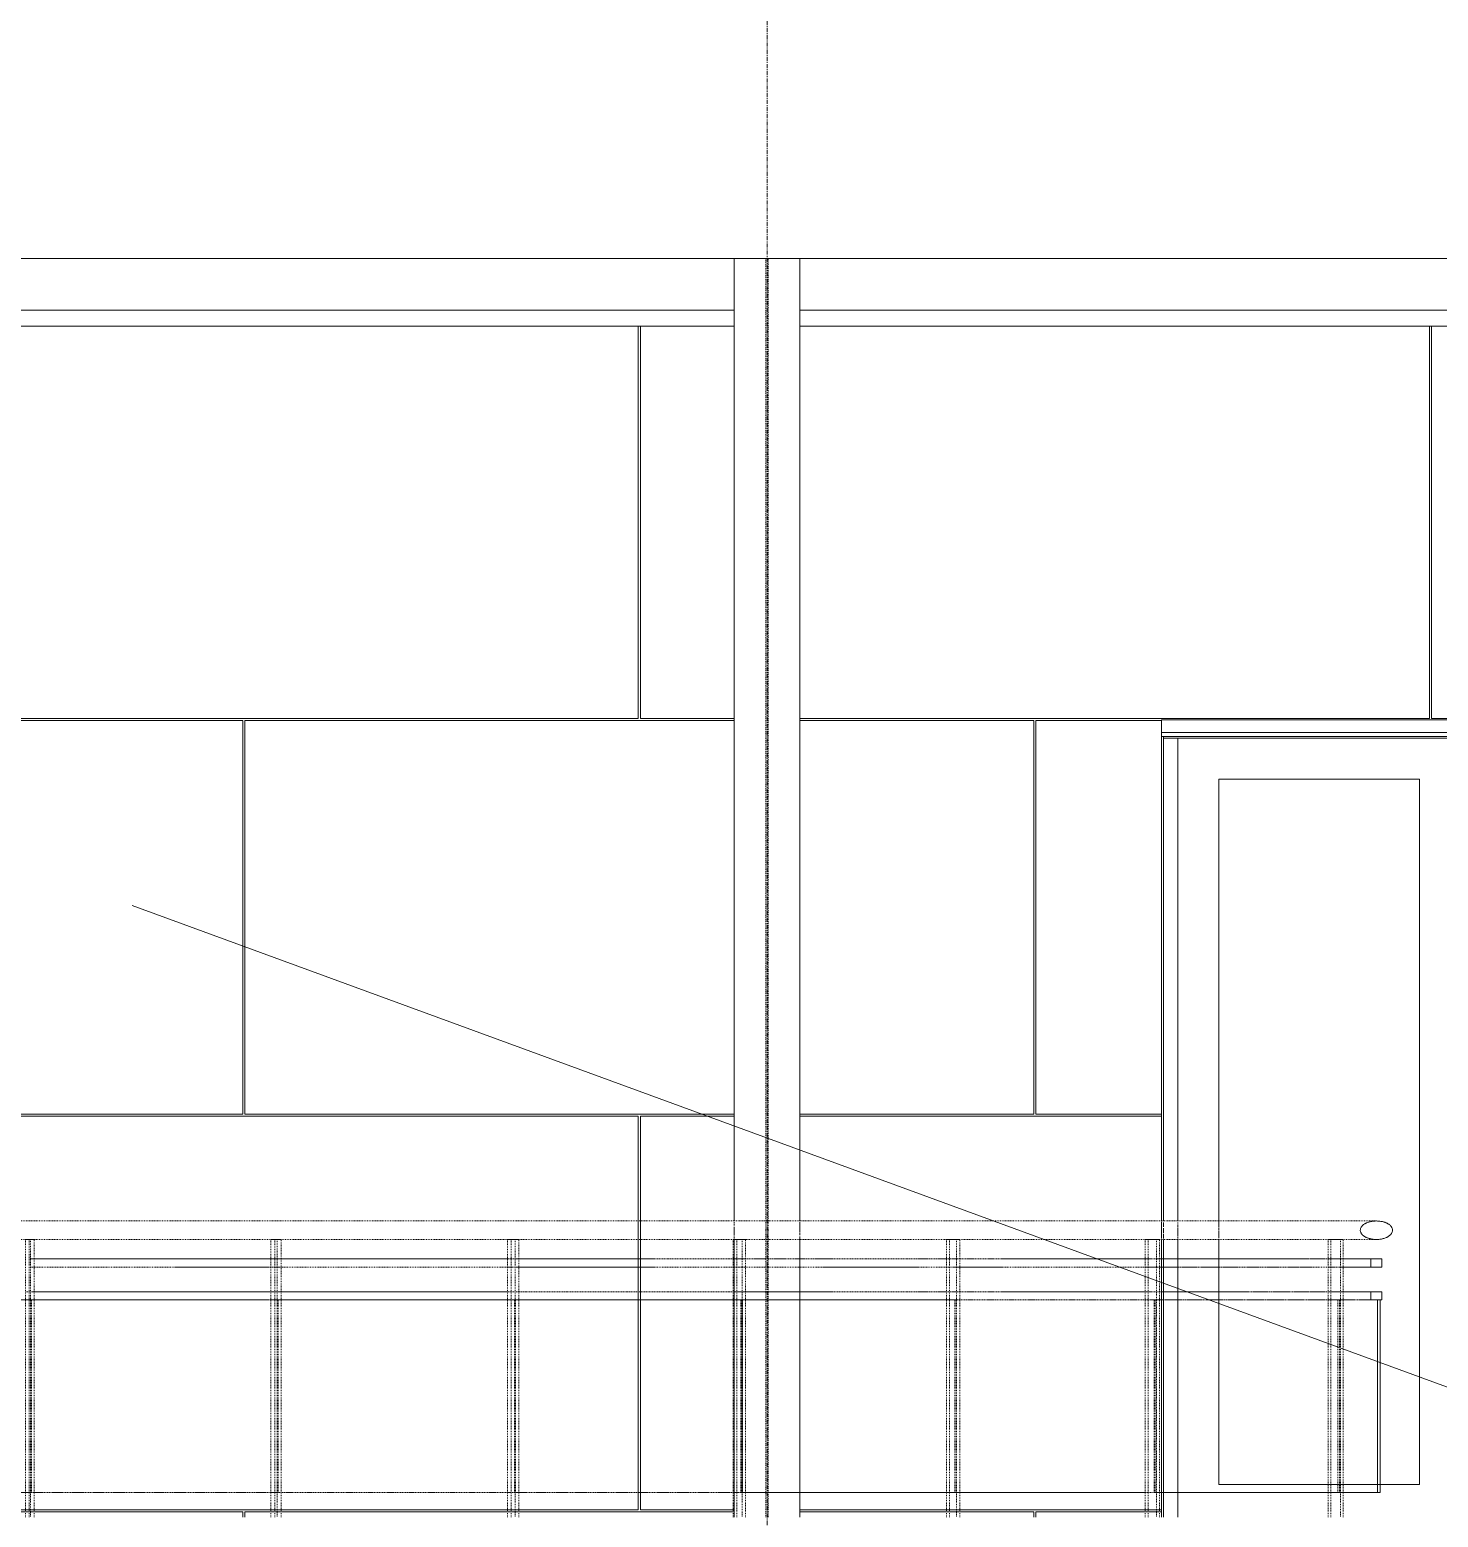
# Model space of a CAD drawing. Header units: inches. Extents: x -23445 to -52, y -314 to 853.
# Drawn here: x -7645.1 to -7473.3, y 1 to 182.4 of the extents above; entities that cross this region are included whole.
import ezdxf

# ---------------------------------------------------------------- set-up
doc = ezdxf.new("R2010")
doc.units = ezdxf.units.IN
doc.header["$MEASUREMENT"] = 0
for name, pattern in [('Dash 1_16_', [0.125, 0.0625, -0.0625]), ('Grid Line 1_2_', [0.875, 0.5, -0.125, 0.125, -0.125]), ('Hidden 1_8_', [0.1875, 0.125, -0.0625])]:
    doc.linetypes.add(name, pattern=pattern)
for name, color, linetype, lineweight in [('A-ANNO-IDEN', 131, 'Continuous', 9), ('A-DOOR', 31, 'Continuous', 9), ('A-FLOR-HRAL', 11, 'Continuous', 9), ('A-GLAZ-CWMG', 51, 'Continuous', 9), ('A-WALL-PATT', 111, 'Continuous', 25), ('I-WALL', 2, 'Continuous', 9), ('M-HVAC-DUCT', 70, 'Continuous', 9), ('S-BEAM', 12, 'Continuous', 9), ('S-COLS', 52, 'Continuous', 9), ('S-GRID', 1, 'Continuous', 9)]:
    doc.layers.add(name, color=color, linetype=linetype, lineweight=lineweight)

# ---------------------------------------------------------------- blocks, each defined once
blk = doc.blocks.new('W-Wide Flange-Column - B1_E-1528731-Building Section - North_South looking West _ Fitness Center')
at = {"layer": 'S-COLS', "linetype": 'Hidden 1_8_'}
for p, q in [((-21385.21, 154.5), (-21385.21, 37.12)), ((-21384.9, 37.12), (-21384.9, 154.5)), ((-21385.21, 37.04), (-21385.21, 36.91)), ((-21385.21, 36.82), (-21385.21, 36.44)), ((-21385.21, 36.35), (-21385.21, 36)), ((-21384.9, 36.9), (-21384.9, 37.04)), ((-21384.9, 36.5), (-21384.9, 36.84)), ((-21384.9, 36), (-21384.9, 36.37)), ((-21385.21, 35.95), (-21385.21, 35.15)), ((-21385.21, 35.06), (-21385.21, 34.95)), ((-21385.21, 34.88), (-21385.21, 32.5)), ((-21384.9, 35.6), (-21384.9, 35.97)), ((-21384.9, 35.14), (-21384.9, 35.53)), ((-21384.9, 34.95), (-21384.9, 35.08)), ((-21384.9, 32.5), (-21384.9, 34.88)), ((-21385.21, 32.5), (-21385.21, 31.5)), ((-21385.21, 31.5), (-21385.21, 28.5)), ((-21384.9, 31.5), (-21384.9, 32.5)), ((-21384.9, 28.5), (-21384.9, 31.5)), ((-21385.21, 28.5), (-21385.21, 4)), ((-21384.9, 4), (-21384.9, 28.5)), ((-21385.21, 4), (-21385.21, 1)), ((-21384.9, 1), (-21384.9, 4))]:
    blk.add_line(p, q, dxfattribs=at)
blk = doc.blocks.new('Girt_C - 10_D-1401750-Building Section - North_South looking West _ Fitness Center')
at = {"layer": 'S-BEAM'}
for p, q in [((-21336.93, 96.68), (-21146.8, 96.68)), ((-21146.8, 96.2), (-21336.93, 96.2))]:
    blk.add_line(p, q, dxfattribs=at)
blk = doc.blocks.new('Railing - 2_ 8_-V157-Building Section - North_South looking West _ Fitness Center')
at = {"layer": 'A-FLOR-HRAL', "linetype": 'Dash 1_16_'}
for p, q in [((-21505.53, 27.5), (-21505.76, 27.5)), ((-21505.76, 27.5), (-21505.76, 4)), ((-21505.76, 27.5), (-21505.7, 27.5)), ((-21505.7, 4), (-21505.7, 27.5)), ((-21505.7, 27.5), (-21505.48, 27.5)), ((-21475.51, 27.5), (-21505.53, 27.5)), ((-21505.48, 27.5), (-21475.51, 27.5)), ((-21475.51, 27.5), (-21474.87, 27.5)), ((-21474.87, 27.5), (-21475.51, 27.5)), ((-21474.87, 4), (-21474.87, 27.5)), ((-21474.87, 27.5), (-21474.8, 27.5)), ((-21474.8, 27.5), (-21474.8, 4)), ((-21505.76, 4), (-21505.53, 4)), ((-21505.7, 4), (-21505.76, 4)), ((-21505.48, 4), (-21505.7, 4)), ((-21505.53, 4), (-21475.51, 4)), ((-21475.51, 4), (-21505.48, 4)), ((-21474.87, 4), (-21475.51, 4)), ((-21475.51, 4), (-21474.87, 4)), ((-21474.87, 4), (-21474.8, 4))]:
    blk.add_line(p, q, dxfattribs=at)
blk = doc.blocks.new('Railing - 2_ x 1_2_-V158-Building Section - North_South looking West _ Fitness Center')
at = {"layer": 'A-FLOR-HRAL', "linetype": 'Dash 1_16_'}
for p, q in [((-21475.51, 34.87), (-21475.03, 34.87)), ((-21475.03, 34.87), (-21475.51, 34.87)), ((-21475.51, 1), (-21475.51, 34.87)), ((-21474.42, 34.87), (-21475.03, 34.87)), ((-21475.03, 1), (-21475.03, 34.87)), ((-21474.96, 34.87), (-21474.9, 34.87)), ((-21474.9, 34.87), (-21474.9, 32.5)), ((-21474.9, 34.87), (-21474.42, 34.87)), ((-21474.42, 32.5), (-21474.42, 34.87)), ((-21474.9, 32.5), (-21474.9, 31.5)), ((-21474.9, 31.5), (-21474.9, 28.5)), ((-21474.42, 31.5), (-21474.42, 32.5)), ((-21474.42, 28.5), (-21474.42, 31.5)), ((-21474.9, 28.5), (-21474.9, 4)), ((-21474.42, 4), (-21474.42, 28.5)), ((-21474.9, 4), (-21474.9, 1)), ((-21474.42, 1), (-21474.42, 4))]:
    blk.add_line(p, q, dxfattribs=at)
blk = doc.blocks.new('Railing - 2_ 8_-V159-Building Section - North_South looking West _ Fitness Center')
at = {"layer": 'A-FLOR-HRAL', "linetype": 'Dash 1_16_'}
for p, q in [((-21474.62, 27.5), (-21474.84, 27.5)), ((-21474.84, 27.5), (-21474.84, 4)), ((-21474.84, 27.5), (-21474.76, 27.5)), ((-21474.76, 4), (-21474.76, 27.5)), ((-21474.76, 27.5), (-21474.54, 27.5)), ((-21445.91, 27.5), (-21474.62, 27.5)), ((-21474.54, 27.5), (-21445.91, 27.5)), ((-21445.85, 27.5), (-21445.56, 27.5)), ((-21445.56, 27.5), (-21445.85, 27.5)), ((-21445.56, 27.5), (-21444.81, 27.5)), ((-21444.81, 27.5), (-21445.56, 27.5)), ((-21444.81, 4), (-21444.81, 27.5)), ((-21444.81, 27.5), (-21444.72, 27.5)), ((-21444.72, 27.5), (-21444.72, 4)), ((-21474.84, 4), (-21474.62, 4)), ((-21474.76, 4), (-21474.84, 4)), ((-21474.54, 4), (-21474.76, 4)), ((-21474.62, 4), (-21445.56, 4)), ((-21445.56, 4), (-21474.54, 4)), ((-21444.81, 4), (-21445.56, 4)), ((-21445.56, 4), (-21444.81, 4)), ((-21444.81, 4), (-21444.72, 4))]:
    blk.add_line(p, q, dxfattribs=at)
blk = doc.blocks.new('Railing - 2_ x 1_2_-V160-Building Section - North_South looking West _ Fitness Center')
at = {"layer": 'A-FLOR-HRAL', "linetype": 'Dash 1_16_'}
for p, q in [((-21445.56, 34.87), (-21444.78, 34.87)), ((-21445.1, 34.87), (-21445.56, 34.87)), ((-21445.56, 1), (-21445.56, 34.87)), ((-21444.32, 34.87), (-21445.1, 34.87)), ((-21445.1, 1), (-21445.1, 34.87)), ((-21444.78, 34.87), (-21444.78, 32.5)), ((-21444.78, 34.87), (-21444.32, 34.87)), ((-21444.32, 32.5), (-21444.32, 34.87)), ((-21444.78, 32.5), (-21444.78, 31.5)), ((-21444.78, 31.5), (-21444.78, 28.5)), ((-21444.32, 31.5), (-21444.32, 32.5)), ((-21444.32, 28.5), (-21444.32, 31.5)), ((-21444.78, 28.5), (-21444.78, 27.5)), ((-21444.78, 27.5), (-21444.78, 4)), ((-21444.32, 4), (-21444.32, 28.5)), ((-21444.78, 4), (-21444.78, 1)), ((-21444.32, 1), (-21444.32, 4))]:
    blk.add_line(p, q, dxfattribs=at)
blk = doc.blocks.new('Railing - 2_ 8_-V161-Building Section - North_South looking West _ Fitness Center')
at = {"layer": 'A-FLOR-HRAL', "linetype": 'Dash 1_16_'}
for p, q in [((-21444.57, 27.5), (-21444.79, 27.5)), ((-21444.79, 27.5), (-21444.79, 4)), ((-21444.79, 27.5), (-21444.68, 27.5)), ((-21444.68, 4), (-21444.68, 27.5)), ((-21444.68, 27.5), (-21444.48, 27.5)), ((-21416.7, 27.5), (-21444.57, 27.5)), ((-21444.48, 27.5), (-21416.7, 27.5)), ((-21416.7, 27.5), (-21415.85, 27.5)), ((-21415.85, 27.5), (-21416.7, 27.5)), ((-21415.85, 4), (-21415.85, 27.5)), ((-21415.75, 27.5), (-21415.75, 4)), ((-21444.79, 4), (-21444.57, 4)), ((-21444.68, 4), (-21444.79, 4)), ((-21444.48, 4), (-21444.68, 4)), ((-21444.57, 4), (-21416.7, 4)), ((-21416.7, 4), (-21444.48, 4)), ((-21415.85, 4), (-21416.7, 4)), ((-21416.7, 4), (-21415.85, 4))]:
    blk.add_line(p, q, dxfattribs=at)
blk = doc.blocks.new('Railing - 2_ x 1_2_-V162-Building Section - North_South looking West _ Fitness Center')
at = {"layer": 'A-FLOR-HRAL', "linetype": 'Dash 1_16_'}
for p, q in [((-21416.7, 34.87), (-21415.77, 34.87)), ((-21416.26, 34.87), (-21416.7, 34.87)), ((-21416.7, 1), (-21416.7, 34.87)), ((-21415.33, 34.87), (-21416.26, 34.87)), ((-21416.26, 1), (-21416.26, 34.87)), ((-21415.77, 34.87), (-21415.77, 32.5)), ((-21415.77, 34.87), (-21415.33, 34.87)), ((-21415.33, 32.5), (-21415.33, 34.87)), ((-21415.77, 32.5), (-21415.77, 31.5)), ((-21415.77, 31.5), (-21415.77, 28.5)), ((-21415.33, 31.5), (-21415.33, 32.5)), ((-21415.33, 28.5), (-21415.33, 31.5)), ((-21415.77, 28.5), (-21415.77, 27.5)), ((-21415.77, 27.5), (-21415.77, 4)), ((-21415.33, 4), (-21415.33, 28.5)), ((-21415.77, 4), (-21415.77, 1)), ((-21415.33, 1), (-21415.33, 4))]:
    blk.add_line(p, q, dxfattribs=at)
blk = doc.blocks.new('Railing - 2_ 8_-V163-Building Section - North_South looking West _ Fitness Center')
at = {"layer": 'A-FLOR-HRAL', "linetype": 'Dash 1_16_'}
for p, q in [((-21415.63, 27.5), (-21415.84, 27.5)), ((-21415.84, 27.5), (-21415.84, 4)), ((-21415.84, 27.5), (-21415.71, 27.5)), ((-21415.71, 4), (-21415.71, 27.5)), ((-21415.71, 27.5), (-21415.51, 27.5)), ((-21389.17, 27.5), (-21415.63, 27.5)), ((-21415.51, 27.5), (-21389.17, 27.5)), ((-21389.17, 27.5), (-21388.23, 27.5)), ((-21388.23, 27.5), (-21389.17, 27.5)), ((-21388.23, 4), (-21388.23, 27.5)), ((-21388.21, 27.5), (-21388.1, 27.5)), ((-21388.21, 27.5), (-21388.1, 27.5)), ((-21388.1, 27.5), (-21388.1, 4)), ((-21415.84, 4), (-21415.63, 4)), ((-21415.71, 4), (-21415.84, 4)), ((-21415.51, 4), (-21415.71, 4)), ((-21415.63, 4), (-21389.17, 4)), ((-21389.17, 4), (-21415.51, 4)), ((-21388.23, 4), (-21389.17, 4)), ((-21389.17, 4), (-21388.23, 4)), ((-21388.1, 4), (-21388.21, 4)), ((-21388.21, 4), (-21388.1, 4))]:
    blk.add_line(p, q, dxfattribs=at)
blk = doc.blocks.new('Railing - 2_ x 1_2_-V164-Building Section - North_South looking West _ Fitness Center')
at = {"layer": 'A-FLOR-HRAL', "linetype": 'Dash 1_16_'}
for p, q in [((-21389.17, 34.87), (-21388.08, 34.87)), ((-21388.75, 34.87), (-21389.17, 34.87)), ((-21389.17, 1), (-21389.17, 34.87)), ((-21387.66, 34.87), (-21388.75, 34.87)), ((-21388.75, 1), (-21388.75, 34.87)), ((-21388.08, 34.87), (-21388.08, 32.5)), ((-21388.08, 34.87), (-21387.66, 34.87)), ((-21387.66, 32.5), (-21387.66, 34.87)), ((-21388.08, 32.43), (-21388.08, 31.5)), ((-21388.08, 31.5), (-21388.08, 28.5)), ((-21387.66, 31.5), (-21387.66, 32.5)), ((-21387.66, 28.5), (-21387.66, 31.5)), ((-21388.08, 28.43), (-21388.08, 4)), ((-21387.66, 4), (-21387.66, 28.5)), ((-21388.08, 4), (-21388.08, 1)), ((-21387.66, 1), (-21387.66, 4))]:
    blk.add_line(p, q, dxfattribs=at)
blk = doc.blocks.new('Railing - 2_ 8_-V165-Building Section - North_South looking West _ Fitness Center')
at = {"layer": 'A-FLOR-HRAL', "linetype": 'Dash 1_16_'}
for p, q in [((-21388.01, 27.5), (-21388.21, 27.5)), ((-21388.21, 27.5), (-21388.21, 4)), ((-21388.21, 27.5), (-21388.06, 27.5)), ((-21388.06, 4), (-21388.06, 27.5)), ((-21388.06, 27.5), (-21387.81, 27.5)), ((-21363.17, 27.5), (-21388.01, 27.5)), ((-21387.81, 27.5), (-21363.17, 27.5)), ((-21363.17, 27.5), (-21362.15, 27.5)), ((-21362.15, 27.5), (-21363.17, 27.5)), ((-21362.15, 4), (-21362.15, 27.5)), ((-21362.13, 27.5), (-21362, 27.5)), ((-21362.13, 27.5), (-21362, 27.5)), ((-21362, 27.5), (-21362, 4)), ((-21388.21, 4), (-21388.01, 4)), ((-21388.06, 4), (-21388.21, 4)), ((-21387.88, 4), (-21388.06, 4)), ((-21388.01, 4), (-21363.17, 4)), ((-21363.17, 4), (-21387.88, 4)), ((-21362.15, 4), (-21363.17, 4)), ((-21363.17, 4), (-21362.15, 4)), ((-21362, 4), (-21362.13, 4)), ((-21362.13, 4), (-21362, 4))]:
    blk.add_line(p, q, dxfattribs=at)
blk = doc.blocks.new('Railing - 2_ x 1_2_-V166-Building Section - North_South looking West _ Fitness Center')
at = {"layer": 'A-FLOR-HRAL', "linetype": 'Dash 1_16_'}
for p, q in [((-21363.17, 34.87), (-21361.94, 34.87)), ((-21362.78, 34.87), (-21363.17, 34.87)), ((-21363.17, 1), (-21363.17, 34.87)), ((-21361.55, 34.87), (-21362.78, 34.87)), ((-21362.78, 1), (-21362.78, 34.87)), ((-21361.94, 34.87), (-21361.94, 32.5)), ((-21361.94, 34.87), (-21361.55, 34.87)), ((-21361.55, 32.5), (-21361.55, 34.87)), ((-21361.94, 32.5), (-21361.94, 31.5)), ((-21361.94, 31.5), (-21361.94, 28.5)), ((-21361.55, 31.5), (-21361.55, 32.5)), ((-21361.55, 28.5), (-21361.55, 31.5)), ((-21361.94, 28.5), (-21361.94, 4)), ((-21361.55, 4), (-21361.55, 28.5)), ((-21361.94, 4), (-21361.94, 1)), ((-21361.55, 1), (-21361.55, 4))]:
    blk.add_line(p, q, dxfattribs=at)
blk = doc.blocks.new('Railing - 2_ 8_-V167-Building Section - North_South looking West _ Fitness Center')
at = {"layer": 'A-FLOR-HRAL', "linetype": 'Dash 1_16_'}
for p, q in [((-21361.95, 27.5), (-21362.13, 27.5)), ((-21362.13, 27.5), (-21362.13, 4)), ((-21362.13, 27.5), (-21361.97, 27.5)), ((-21361.97, 4), (-21361.97, 27.5)), ((-21361.97, 27.5), (-21361.79, 27.5)), ((-21338.92, 27.5), (-21361.95, 27.5)), ((-21361.79, 27.5), (-21338.92, 27.5)), ((-21338.92, 27.5), (-21337.82, 27.5)), ((-21337.82, 27.5), (-21338.92, 27.5)), ((-21337.82, 4), (-21337.82, 27.5)), ((-21337.8, 27.5), (-21337.65, 27.5)), ((-21337.8, 27.5), (-21337.65, 27.5)), ((-21337.65, 27.5), (-21337.65, 4)), ((-21362.13, 4), (-21361.95, 4)), ((-21361.97, 4), (-21362.13, 4)), ((-21361.79, 4), (-21361.97, 4)), ((-21361.95, 4), (-21338.92, 4)), ((-21338.92, 4), (-21361.79, 4)), ((-21337.82, 4), (-21338.92, 4)), ((-21338.92, 4), (-21337.82, 4)), ((-21337.65, 4), (-21337.8, 4)), ((-21337.8, 4), (-21337.65, 4))]:
    blk.add_line(p, q, dxfattribs=at)
blk = doc.blocks.new('Railing - 2_ x 1_2_-V168-Building Section - North_South looking West _ Fitness Center')
at = {"layer": 'A-FLOR-HRAL', "linetype": 'Dash 1_16_'}
for p, q in [((-21338.92, 34.87), (-21337.56, 34.87)), ((-21338.56, 34.87), (-21338.92, 34.87)), ((-21338.92, 1), (-21338.92, 34.87)), ((-21337.19, 34.87), (-21338.56, 34.87)), ((-21338.56, 1), (-21338.56, 34.87)), ((-21337.56, 34.87), (-21337.56, 32.5)), ((-21337.56, 34.87), (-21337.19, 34.87)), ((-21337.19, 32.5), (-21337.19, 34.87)), ((-21337.56, 32.44), (-21337.56, 31.5)), ((-21337.56, 31.5), (-21337.56, 28.5)), ((-21337.19, 31.5), (-21337.19, 32.5)), ((-21337.19, 28.5), (-21337.19, 31.5)), ((-21337.56, 28.44), (-21337.56, 4)), ((-21337.19, 4), (-21337.19, 28.5)), ((-21337.56, 4), (-21337.56, 1)), ((-21337.19, 1), (-21337.19, 4))]:
    blk.add_line(p, q, dxfattribs=at)
blk = doc.blocks.new('Railing - 2_ 8_-V169-Building Section - North_South looking West _ Fitness Center')
at = {"layer": 'A-FLOR-HRAL', "linetype": 'Dash 1_16_'}
for p, q in [((-21337.63, 27.5), (-21337.8, 27.5)), ((-21337.8, 27.5), (-21337.8, 4)), ((-21337.8, 27.5), (-21337.62, 27.5)), ((-21316.61, 27.5), (-21337.63, 27.5)), ((-21337.62, 4), (-21337.62, 27.5)), ((-21337.62, 27.5), (-21337.46, 27.5)), ((-21337.46, 27.5), (-21316.61, 27.5)), ((-21316.61, 27.5), (-21315.43, 27.5)), ((-21315.43, 27.5), (-21316.61, 27.5)), ((-21315.43, 4), (-21315.43, 27.5)), ((-21315.42, 27.5), (-21315.25, 27.5)), ((-21315.42, 27.5), (-21315.25, 27.5)), ((-21315.25, 27.5), (-21315.25, 4)), ((-21337.8, 4), (-21337.63, 4)), ((-21337.62, 4), (-21337.8, 4)), ((-21337.63, 4), (-21316.61, 4)), ((-21337.46, 4), (-21337.62, 4)), ((-21316.61, 4), (-21337.46, 4)), ((-21315.43, 4), (-21316.61, 4)), ((-21316.61, 4), (-21315.43, 4)), ((-21315.25, 4), (-21315.42, 4)), ((-21315.42, 4), (-21315.25, 4))]:
    blk.add_line(p, q, dxfattribs=at)
blk = doc.blocks.new('Railing - 2_ x 1_2_-V170-Building Section - North_South looking West _ Fitness Center')
at = {"layer": 'A-FLOR-HRAL', "linetype": 'Dash 1_16_'}
for p, q in [((-21316.61, 34.87), (-21315.12, 34.87)), ((-21316.27, 34.87), (-21316.61, 34.87)), ((-21316.61, 1), (-21316.61, 34.87)), ((-21314.78, 34.87), (-21316.27, 34.87)), ((-21316.27, 1), (-21316.27, 34.87)), ((-21315.12, 34.87), (-21315.12, 32.5)), ((-21315.12, 34.87), (-21314.78, 34.87)), ((-21314.78, 32.5), (-21314.78, 34.87)), ((-21315.12, 32.5), (-21315.12, 31.5)), ((-21315.12, 31.5), (-21315.12, 28.5)), ((-21314.78, 31.5), (-21314.78, 32.5)), ((-21314.78, 28.5), (-21314.78, 31.5)), ((-21315.12, 28.5), (-21315.12, 4)), ((-21314.78, 4), (-21314.78, 28.5)), ((-21315.12, 4), (-21315.12, 1)), ((-21314.78, 1), (-21314.78, 4))]:
    blk.add_line(p, q, dxfattribs=at)
blk = doc.blocks.new('Railing - 2_ 8_-V171-Building Section - North_South looking West _ Fitness Center')
at = {"layer": 'A-FLOR-HRAL', "linetype": 'Dash 1_16_'}
for p, q in [((-21315.42, 27.5), (-21315.22, 27.5)), ((-21315.27, 27.5), (-21315.42, 27.5)), ((-21315.42, 27.5), (-21315.42, 4)), ((-21310.59, 27.5), (-21315.27, 27.5)), ((-21315.22, 4), (-21315.22, 27.5)), ((-21315.22, 27.5), (-21315.08, 27.5)), ((-21315.08, 27.5), (-21310.27, 27.5)), ((-21315.22, 4), (-21315.42, 4)), ((-21315.42, 4), (-21315.27, 4)), ((-21315.27, 4), (-21310.59, 4)), ((-21315.08, 4), (-21315.22, 4)), ((-21310.27, 4), (-21315.08, 4))]:
    blk.add_line(p, q, dxfattribs=at)
at = {"layer": 'A-FLOR-HRAL'}
for p, q in [((-21310.27, 27.5), (-21310.59, 27.5)), ((-21310.59, 27.5), (-21310.59, 4)), ((-21310.27, 4), (-21310.27, 27.5)), ((-21310.59, 4), (-21310.27, 4))]:
    blk.add_line(p, q, dxfattribs=at)
blk = doc.blocks.new('Railing - Railing-939582-Building Section - North_South looking West _ Fitness Center')
at = {"layer": 'A-FLOR-HRAL', "linetype": 'Dash 1_16_'}
for p, q in [((-21474.94, 32.5), (-21445.56, 32.5)), ((-21474.58, 32.5), (-21474.94, 32.5)), ((-21474.58, 31.5), (-21474.94, 31.5)), ((-21445.56, 31.5), (-21474.94, 31.5)), ((-21469.37, 32.5), (-21474.58, 32.5)), ((-21469.37, 31.5), (-21474.58, 31.5)), ((-21457.15, 32.5), (-21469.37, 32.5)), ((-21457.15, 31.5), (-21469.37, 31.5)), ((-21445.9, 32.5), (-21457.15, 32.5)), ((-21445.9, 31.5), (-21457.15, 31.5)), ((-21445.55, 32.5), (-21445.84, 32.5)), ((-21445.55, 31.5), (-21445.84, 31.5)), ((-21445.56, 32.5), (-21444.9, 32.5)), ((-21444.9, 31.5), (-21445.56, 31.5)), ((-21445.1, 32.5), (-21445.55, 32.5)), ((-21445.1, 31.5), (-21445.55, 31.5)), ((-21444.52, 32.5), (-21445.1, 32.5)), ((-21444.52, 31.5), (-21445.1, 31.5)), ((-21444.9, 32.5), (-21416.68, 32.5)), ((-21416.68, 31.5), (-21444.9, 31.5)), ((-21416.68, 32.5), (-21444.52, 32.5)), ((-21416.68, 31.5), (-21444.52, 31.5)), ((-21416.68, 32.5), (-21416.03, 32.5)), ((-21415.56, 32.5), (-21416.68, 32.5)), ((-21415.56, 31.5), (-21416.68, 31.5)), ((-21416.03, 31.5), (-21416.68, 31.5)), ((-21416.03, 32.5), (-21389.16, 32.5)), ((-21389.16, 31.5), (-21416.03, 31.5)), ((-21398.84, 32.5), (-21415.56, 32.5)), ((-21410.08, 31.5), (-21415.56, 31.5)), ((-21398.84, 31.5), (-21410.08, 31.5)), ((-21389.15, 32.5), (-21398.84, 32.5)), ((-21389.15, 31.5), (-21398.84, 31.5)), ((-21389.16, 32.5), (-21388.86, 32.5)), ((-21388.48, 31.5), (-21389.16, 31.5)), ((-21387.93, 32.5), (-21389.15, 32.5)), ((-21387.93, 31.5), (-21389.15, 31.5)), ((-21388.86, 32.5), (-21388.48, 32.5)), ((-21388.48, 32.5), (-21363.14, 32.5)), ((-21363.14, 31.5), (-21388.48, 31.5)), ((-21387.83, 32.5), (-21387.93, 32.5)), ((-21378.14, 31.5), (-21387.93, 31.5)), ((-21378.14, 32.5), (-21387.83, 32.5)), ((-21377.08, 32.5), (-21378.12, 32.5)), ((-21366.6, 31.5), (-21378.12, 31.5)), ((-21366.6, 32.5), (-21377.08, 32.5)), ((-21363.14, 32.5), (-21366.6, 32.5)), ((-21363.14, 31.5), (-21366.6, 31.5)), ((-21363.14, 32.5), (-21362.47, 32.5)), ((-21361.86, 32.5), (-21363.14, 32.5)), ((-21361.86, 31.5), (-21363.14, 31.5)), ((-21362.47, 31.5), (-21363.14, 31.5)), ((-21362.47, 32.5), (-21338.91, 32.5)), ((-21338.91, 31.5), (-21362.47, 31.5)), ((-21356.4, 32.5), (-21361.86, 32.5)), ((-21356.4, 31.5), (-21361.86, 31.5)), ((-21338.9, 32.5), (-21356.4, 32.5)), ((-21346.5, 31.5), (-21356.4, 31.5)), ((-21338.9, 31.5), (-21346.5, 31.5)), ((-21338.91, 32.5), (-21338.22, 32.5)), ((-21338.22, 31.5), (-21338.91, 31.5)), ((-21337.53, 32.5), (-21338.9, 32.5)), ((-21337.53, 31.5), (-21338.9, 31.5)), ((-21338.22, 32.5), (-21316.57, 32.5)), ((-21316.57, 31.5), (-21338.22, 31.5)), ((-21320.01, 32.5), (-21337.53, 32.5)), ((-21327.62, 31.5), (-21337.53, 31.5)), ((-21320.01, 31.5), (-21327.62, 31.5)), ((-21318.67, 32.5), (-21319.94, 32.5)), ((-21318.67, 31.5), (-21319.94, 31.5)), ((-21316.57, 32.5), (-21318.67, 32.5)), ((-21316.57, 31.5), (-21318.67, 31.5)), ((-21316.57, 32.5), (-21315.9, 32.5)), ((-21315.15, 32.5), (-21316.57, 32.5)), ((-21315.15, 31.5), (-21316.57, 31.5)), ((-21315.9, 31.5), (-21316.57, 31.5)), ((-21315.9, 32.5), (-21311.39, 32.5)), ((-21311.39, 31.5), (-21315.9, 31.5)), ((-21310.07, 32.5), (-21315.15, 32.5)), ((-21310.07, 31.5), (-21315.15, 31.5)), ((-21475.49, 28.5), (-21474.88, 28.5)), ((-21474.58, 28.5), (-21475.49, 28.5)), ((-21474.85, 27.5), (-21475.49, 27.5)), ((-21474.88, 27.5), (-21475.49, 27.5)), ((-21474.88, 28.5), (-21445.56, 28.5)), ((-21445.56, 27.5), (-21474.88, 27.5)), ((-21474.58, 27.5), (-21474.83, 27.5)), ((-21445.9, 28.5), (-21474.58, 28.5)), ((-21469.37, 27.5), (-21474.58, 27.5)), ((-21445.9, 27.5), (-21469.37, 27.5)), ((-21445.55, 28.5), (-21445.84, 28.5)), ((-21445.55, 27.5), (-21445.84, 27.5)), ((-21445.56, 28.5), (-21444.9, 28.5)), ((-21444.9, 27.5), (-21445.56, 27.5)), ((-21445.1, 28.5), (-21445.55, 28.5)), ((-21445.1, 27.5), (-21445.55, 27.5)), ((-21444.52, 28.5), (-21445.1, 28.5)), ((-21444.81, 27.5), (-21445.1, 27.5)), ((-21444.9, 28.5), (-21416.68, 28.5)), ((-21416.68, 27.5), (-21444.9, 27.5)), ((-21444.52, 27.5), (-21444.79, 27.5)), ((-21416.68, 28.5), (-21444.52, 28.5)), ((-21416.68, 27.5), (-21444.52, 27.5)), ((-21416.68, 28.5), (-21416.03, 28.5)), ((-21415.56, 28.5), (-21416.68, 28.5)), ((-21415.83, 27.5), (-21416.68, 27.5)), ((-21416.03, 27.5), (-21416.68, 27.5)), ((-21416.03, 28.5), (-21389.16, 28.5)), ((-21389.16, 27.5), (-21416.03, 27.5)), ((-21415.56, 27.5), (-21415.81, 27.5)), ((-21389.15, 28.5), (-21415.56, 28.5)), ((-21389.15, 27.5), (-21415.56, 27.5)), ((-21389.16, 28.5), (-21388.48, 28.5)), ((-21388.48, 27.5), (-21389.16, 27.5)), ((-21387.93, 28.5), (-21389.15, 28.5)), ((-21388.22, 27.5), (-21389.15, 27.5)), ((-21388.48, 28.5), (-21363.14, 28.5)), ((-21363.14, 27.5), (-21388.48, 27.5)), ((-21387.93, 27.5), (-21388.2, 27.5)), ((-21377.08, 28.5), (-21387.93, 28.5)), ((-21363.14, 27.5), (-21387.93, 27.5)), ((-21366.6, 28.5), (-21377.08, 28.5)), ((-21363.14, 28.5), (-21366.6, 28.5)), ((-21363.14, 28.5), (-21362.47, 28.5)), ((-21361.86, 28.5), (-21363.14, 28.5)), ((-21362.11, 27.5), (-21363.14, 27.5)), ((-21362.47, 27.5), (-21363.14, 27.5)), ((-21362.47, 28.5), (-21338.91, 28.5)), ((-21338.91, 27.5), (-21362.47, 27.5)), ((-21361.86, 27.5), (-21362.09, 27.5)), ((-21356.4, 28.5), (-21361.86, 28.5)), ((-21338.9, 27.5), (-21361.86, 27.5)), ((-21346.5, 28.5), (-21356.4, 28.5)), ((-21338.9, 28.5), (-21346.5, 28.5)), ((-21338.91, 28.5), (-21338.22, 28.5)), ((-21338.22, 27.5), (-21338.91, 27.5)), ((-21337.53, 28.5), (-21338.9, 28.5)), ((-21337.8, 27.5), (-21338.9, 27.5)), ((-21338.22, 28.5), (-21316.57, 28.5)), ((-21316.57, 27.5), (-21338.22, 27.5)), ((-21337.53, 27.5), (-21337.79, 27.5)), ((-21336.9, 28.5), (-21337.53, 28.5)), ((-21316.57, 27.5), (-21337.53, 27.5)), ((-21327.62, 28.5), (-21336.9, 28.5)), ((-21318.67, 28.5), (-21327.62, 28.5)), ((-21316.57, 28.5), (-21318.67, 28.5)), ((-21316.57, 28.5), (-21315.9, 28.5)), ((-21315.15, 28.5), (-21316.57, 28.5)), ((-21315.39, 27.5), (-21316.57, 27.5)), ((-21315.9, 27.5), (-21316.57, 27.5)), ((-21315.9, 28.5), (-21311.39, 28.5)), ((-21311.39, 27.5), (-21315.9, 27.5)), ((-21315.15, 27.5), (-21315.38, 27.5)), ((-21310.07, 28.5), (-21315.15, 28.5)), ((-21310.34, 27.5), (-21315.15, 27.5)), ((-21310.07, 27.5), (-21310.26, 27.5))]:
    blk.add_line(p, q, dxfattribs=at)
at = {"layer": 'A-FLOR-HRAL'}
for p, q in [((-21310.07, 32.5), (-21311.39, 32.5)), ((-21311.39, 32.5), (-21311.39, 31.5)), ((-21311.39, 31.5), (-21310.07, 31.5)), ((-21310.07, 31.5), (-21310.07, 32.5)), ((-21310.07, 28.5), (-21311.39, 28.5)), ((-21311.39, 28.5), (-21311.39, 27.5)), ((-21311.39, 27.5), (-21310.07, 27.5)), ((-21310.07, 27.5), (-21310.07, 28.5))]:
    blk.add_line(p, q, dxfattribs=at)
at = {"layer": 'A-FLOR-HRAL', "linetype": 'Dash 1_16_', "flags": 128}
for points in [[(-21310.73, 37.13), (-21318.69, 37.13), (-21326.94, 37.13), (-21335.49, 37.13), (-21344.31, 37.13), (-21353.39, 37.13), (-21362.73, 37.13), (-21372.32, 37.13), (-21382.14, 37.13), (-21392.19, 37.13), (-21402.45, 37.13), (-21412.91, 37.13), (-21423.56, 37.13), (-21434.39, 37.13), (-21445.39, 37.13), (-21456.54, 37.13), (-21467.84, 37.13), (-21479.26, 37.13), (-21490.8, 37.13), (-21502.44, 37.13), (-21514.17, 37.13), (-21525.98, 37.13), (-21537.86, 37.13), (-21549.78, 37.13), (-21561.75, 37.13), (-21573.74, 37.13), (-21584.05, 37.13)], [(-21310.73, 34.88), (-21318.69, 34.88), (-21326.94, 34.88), (-21335.49, 34.88), (-21344.31, 34.88), (-21353.39, 34.88), (-21362.73, 34.88), (-21372.32, 34.88), (-21382.14, 34.88), (-21392.19, 34.88), (-21402.45, 34.88), (-21412.91, 34.88), (-21423.56, 34.88), (-21434.39, 34.88), (-21445.39, 34.88), (-21456.54, 34.88), (-21467.84, 34.88), (-21479.26, 34.88), (-21490.8, 34.88), (-21502.44, 34.88), (-21514.17, 34.88), (-21525.98, 34.88), (-21537.86, 34.88), (-21549.78, 34.88), (-21561.75, 34.88), (-21573.74, 34.88), (-21584.05, 34.88)]]:
    blk.add_lwpolyline(points, dxfattribs=at)
at = {"layer": 'A-FLOR-HRAL'}
for points in [[(-21308.75, 36), (-21308.76, 36.05), (-21308.78, 36.14), (-21308.82, 36.27), (-21308.87, 36.37), (-21308.92, 36.45), (-21308.96, 36.5), (-21309, 36.55), (-21309.06, 36.61), (-21309.16, 36.69), (-21309.25, 36.75), (-21309.34, 36.8), (-21309.39, 36.83), (-21309.45, 36.86), (-21309.54, 36.9), (-21309.64, 36.94), (-21309.78, 36.99), (-21309.91, 37.03), (-21310.04, 37.06), (-21310.22, 37.09), (-21310.45, 37.12), (-21310.73, 37.13), (-21311, 37.12), (-21311.23, 37.09), (-21311.41, 37.06), (-21311.57, 37.02), (-21311.75, 36.97), (-21311.91, 36.91), (-21312.01, 36.86), (-21312.05, 36.83), (-21312.08, 36.82), (-21312.17, 36.77), (-21312.3, 36.69), (-21312.42, 36.59), (-21312.48, 36.52), (-21312.5, 36.49), (-21312.53, 36.45), (-21312.59, 36.36), (-21312.66, 36.21), (-21312.69, 36.07), (-21312.71, 36)], [(-21312.71, 36), (-21312.7, 35.95), (-21312.68, 35.86), (-21312.63, 35.73), (-21312.59, 35.63), (-21312.54, 35.55), (-21312.5, 35.5), (-21312.46, 35.45), (-21312.39, 35.39), (-21312.3, 35.32), (-21312.2, 35.25), (-21312.12, 35.2), (-21312.06, 35.17), (-21312, 35.14), (-21311.92, 35.1), (-21311.81, 35.06), (-21311.68, 35.01), (-21311.55, 34.98), (-21311.42, 34.94), (-21311.23, 34.91), (-21311.01, 34.88), (-21310.73, 34.87), (-21310.45, 34.88), (-21310.23, 34.91), (-21310.04, 34.94), (-21309.89, 34.98), (-21309.71, 35.03), (-21309.55, 35.09), (-21309.45, 35.14), (-21309.4, 35.16), (-21309.37, 35.18), (-21309.29, 35.23), (-21309.15, 35.31), (-21309.03, 35.41), (-21308.97, 35.48), (-21308.95, 35.51), (-21308.92, 35.55), (-21308.87, 35.64), (-21308.8, 35.79), (-21308.76, 35.93), (-21308.75, 36)]]:
    blk.add_open_spline(points, degree=3, knots=[0, 0, 0, 0, 0.027778, 0.055556, 0.083333, 0.097222, 0.111111, 0.125, 0.138889, 0.166667, 0.194444, 0.208333, 0.222222, 0.236111, 0.25, 0.277778, 0.305556, 0.333333, 0.361111, 0.388889, 0.444444, 0.5, 0.555556, 0.611111, 0.638889, 0.666667, 0.708333, 0.75, 0.770833, 0.776042, 0.78125, 0.791667, 0.833333, 0.875, 0.885417, 0.890625, 0.895833, 0.916667, 0.958333, 1, 1, 1, 1], dxfattribs=at)
for name in ['Railing - 2_ x 1_2_-V158-Building Section - North_South looking West _ Fitness Center', 'Railing - 2_ x 1_2_-V160-Building Section - North_South looking West _ Fitness Center', 'Railing - 2_ x 1_2_-V162-Building Section - North_South looking West _ Fitness Center', 'Railing - 2_ x 1_2_-V164-Building Section - North_South looking West _ Fitness Center', 'Railing - 2_ x 1_2_-V166-Building Section - North_South looking West _ Fitness Center', 'Railing - 2_ x 1_2_-V168-Building Section - North_South looking West _ Fitness Center', 'Railing - 2_ x 1_2_-V170-Building Section - North_South looking West _ Fitness Center', 'Railing - 2_ 8_-V157-Building Section - North_South looking West _ Fitness Center', 'Railing - 2_ 8_-V159-Building Section - North_South looking West _ Fitness Center', 'Railing - 2_ 8_-V161-Building Section - North_South looking West _ Fitness Center', 'Railing - 2_ 8_-V163-Building Section - North_South looking West _ Fitness Center', 'Railing - 2_ 8_-V165-Building Section - North_South looking West _ Fitness Center', 'Railing - 2_ 8_-V167-Building Section - North_South looking West _ Fitness Center', 'Railing - 2_ 8_-V169-Building Section - North_South looking West _ Fitness Center', 'Railing - 2_ 8_-V171-Building Section - North_South looking West _ Fitness Center']:
    blk.add_blockref(name, (0, 0))
blk = doc.blocks.new('Girt_C - 10_D-1401751-Building Section - North_South looking West _ Fitness Center')
at = {"layer": 'S-BEAM'}
for p, q in [((-21389.05, 148.19), (-21622.3, 148.19)), ((-21146.8, 148.19), (-21381.05, 148.19))]:
    blk.add_line(p, q, dxfattribs=at)
blk = doc.blocks.new('Door_Single_Storefront - one-1371407-Building Section - North_South looking West _ Fitness Center')
at = {"layer": 'A-DOOR'}
for p, q in [((-21329.93, 37.12), (-21329.93, 91)), ((-21329.93, 91), (-21305.49, 91)), ((-21305.49, 91), (-21305.49, 5)), ((-21329.93, 36.97), (-21329.93, 37.09)), ((-21329.93, 36.74), (-21329.93, 36.96)), ((-21329.93, 36.41), (-21329.93, 36.69)), ((-21329.93, 36.05), (-21329.93, 36.34)), ((-21329.93, 35.32), (-21329.93, 35.96)), ((-21329.93, 35.04), (-21329.93, 35.29)), ((-21329.93, 32.5), (-21329.93, 34.91)), ((-21329.93, 31.5), (-21329.93, 32.5)), ((-21329.93, 28.5), (-21329.93, 31.5)), ((-21329.93, 5), (-21329.93, 28.5)), ((-21316.61, 5), (-21329.93, 5)), ((-21315.43, 5), (-21316.61, 5)), ((-21315.25, 5), (-21315.42, 5)), ((-21314.78, 5), (-21315.25, 5)), ((-21310.27, 5), (-21314.78, 5)), ((-21305.49, 5), (-21310.27, 5))]:
    blk.add_line(p, q, dxfattribs=at)
blk = doc.blocks.new('Rectangular Mullion - Interior 1_75_ x 4_5_-1576798-Building Section - North_South looking West _ Fitness Center')
at = {"layer": 'A-GLAZ-CWMG'}
for q in [(-21336.68, 96.2), (-21299.62, 96)]:
    blk.add_line((-21336.68, 96), q, dxfattribs=at)
blk = doc.blocks.new('Rectangular Mullion - Interior 1_75_ x 4_5_-1575597-Building Section - North_South looking West _ Fitness Center')
at = {"layer": 'A-GLAZ-CWMG'}
for p, q in [((-21336.68, 96), (-21334.93, 96)), ((-21336.68, 96), (-21336.68, 37.11)), ((-21334.93, 37.12), (-21334.93, 96)), ((-21336.68, 36.94), (-21336.68, 36.41)), ((-21334.93, 36.81), (-21334.93, 36.95)), ((-21334.93, 36.41), (-21334.93, 36.68)), ((-21334.93, 36.02), (-21334.93, 36.34)), ((-21336.68, 36.24), (-21336.68, 35.65)), ((-21336.68, 35.53), (-21336.68, 34.98)), ((-21336.68, 34.88), (-21336.68, 32.5)), ((-21334.93, 35.27), (-21334.93, 35.97)), ((-21334.93, 34.99), (-21334.93, 35.18)), ((-21334.93, 32.5), (-21334.93, 34.88)), ((-21336.68, 32.5), (-21336.68, 31.5)), ((-21336.68, 31.5), (-21336.68, 28.5)), ((-21334.93, 31.5), (-21334.93, 32.5)), ((-21334.93, 28.5), (-21334.93, 31.5)), ((-21336.68, 28.5), (-21336.68, 4)), ((-21334.93, 4), (-21334.93, 28.5)), ((-21336.68, 4), (-21336.68, 1)), ((-21334.93, 1), (-21334.93, 4))]:
    blk.add_line(p, q, dxfattribs=at)

msp = doc.modelspace()

# ---------------------------------------------------------------- hatches: boundary and pattern name
at = {"layer": 'A-WALL-PATT', "lineweight": 9}
h = msp.add_hatch(dxfattribs=at)
h.set_pattern_fill('FP_58', color=256, style=0, pattern_type=2)
h.set_pattern_definition([(90, (-20502.05, -673.75), (-193, -193), [48, -145]), (180, (-20502.05, -673.75), (-2e-14, -193), [96.25, -96.75]), (270, (-20598.3, -625.75), (-193, -193), [48, -145]), (180, (-20502.05, -625.75), (-2e-14, -193), [96.25, -96.75]), (270, (-20598.55, -625.75), (-193, -193), [48, -145]), (180, (-20598.55, -625.75), (-2e-14, -193), [96.25, -96.75]), (90, (-20694.8, -673.75), (-193, -193), [48, -145]), (180, (-20598.55, -673.75), (-2e-14, -193), [96.25, -96.75]), (90, (-20550.05, -625.5), (-193, -193), [48, -145]), (180, (-20501.8, -625.5), (-2e-14, -193), [48.25, -144.75]), (180, (-20501.8, -577.5), (-2e-14, -193), [48.25, -144.75]), (90, (-20646.55, -625.5), (-193, -193), [48, -145]), (180, (-20550.3, -625.5), (-2e-14, -193), [96.25, -96.75]), (270, (-20550.3, -577.5), (-193, -193), [48, -145]), (180, (-20550.3, -577.5), (-2e-14, -193), [96.25, -96.75]), (180, (-20646.8, -625.5), (-2e-14, -193), [48, -145]), (270, (-20646.8, -577.5), (-193, -193), [48, -145]), (180, (-20646.8, -577.5), (-2e-14, -193), [48, -145]), (90, (-20502.05, -577.25), (-193, -193), [48, -145]), (180, (-20502.05, -577.25), (-2e-14, -193), [96.25, -96.75]), (270, (-20598.3, -529.25), (-193, -193), [48, -145]), (180, (-20502.05, -529.25), (-2e-14, -193), [96.25, -96.75]), (270, (-20598.55, -529.25), (-193, -193), [48, -145]), (180, (-20598.55, -529.25), (-2e-14, -193), [96.25, -96.75]), (270, (-20694.8, -529.25), (-193, -193), [48, -145]), (180, (-20598.55, -577.25), (-2e-14, -193), [96.25, -96.75]), (90, (-20550.05, -529), (-193, -193), [48, -145]), (180, (-20501.8, -529), (-2e-14, -193), [48.25, -144.75]), (180, (-20501.8, -481), (-2e-14, -193), [48.25, -144.75]), (90, (-20646.55, -529), (-193, -193), [48, -145]), (180, (-20550.3, -529), (-2e-14, -193), [96.25, -96.75]), (270, (-20550.3, -481), (-193, -193), [48, -145]), (180, (-20550.3, -481), (-2e-14, -193), [96.25, -96.75]), (180, (-20646.8, -529), (-2e-14, -193), [48, -145]), (270, (-20646.8, -481), (-193, -193), [48, -145]), (180, (-20646.8, -481), (-2e-14, -193), [48, -145])])
h.paths.add_polyline_path([(-7651.57995, 1), (-7559.20495, 1), (-7559.20495, 146.25), (-7651.57995, 146.25), (-7651.57995, 4)], flags=0)
h.paths.add_polyline_path([(-7532.29748, 1), (-7507.07995, 1), (-7507.07995, 98.25), (-7316.95495, 98.25), (-7316.95495, 146.25), (-7551.20495, 146.25), (-7551.20495, 1), (-7532.9311, 1)], flags=0)

# ---------------------------------------------------------------- linework, layer by layer
at = {"layer": 'A-ANNO-IDEN', "color": 153}
msp.add_line((-7632.62357, 75.59797), (-6964.3331, -169.17906), dxfattribs=at)
at = {"layer": 'I-WALL'}
for p, q in [((-7559.20495, 146.25), (-7792.45495, 146.25)), ((-7316.95495, 146.25), (-7551.20495, 146.25)), ((-7507.07995, 37.12446), (-7507.07995, 98.25)), ((-7507.07995, 98.25), (-7316.95495, 98.25)), ((-7507.07995, 36.30257), (-7507.07995, 37.03558)), ((-7507.07995, 35.60092), (-7507.07995, 36.26603)), ((-7507.07995, 34.99794), (-7507.07995, 35.56357)), ((-7507.07995, 1), (-7507.07995, 34.87746))]:
    msp.add_line(p, q, dxfattribs=at)
at = {"layer": 'M-HVAC-DUCT'}
msp.add_line((-8445.95246, 154.5), (-7390.07995, 154.5), dxfattribs=at)
at = {"layer": 'S-COLS'}
for p, q in [((-7559.20495, 154.5), (-7559.20495, 37.11313)), ((-7551.20495, 154.5), (-7551.20495, 37.11344)), ((-7559.20495, 36.971), (-7559.20495, 36.85555)), ((-7559.20495, 36.79886), (-7559.20495, 36.56184)), ((-7559.20495, 36.40675), (-7559.20495, 36.06184)), ((-7551.20495, 36.98035), (-7551.20495, 36.43142)), ((-7551.20495, 36.40675), (-7551.20495, 35.74744)), ((-7559.20495, 36), (-7559.20495, 35.34876)), ((-7559.20495, 35.25139), (-7559.20495, 35.10481)), ((-7559.20495, 35.08851), (-7559.20495, 34.97185)), ((-7559.20495, 34.86924), (-7559.20495, 32.5)), ((-7551.20495, 35.69003), (-7551.20495, 35.3875)), ((-7551.20495, 35.25362), (-7551.20495, 34.95503)), ((-7551.20495, 34.89847), (-7551.20495, 32.5)), ((-7559.20495, 32.48201), (-7559.20495, 31.5)), ((-7559.20495, 31.5), (-7559.20495, 28.5)), ((-7551.20495, 32.5), (-7551.20495, 31.5)), ((-7551.20495, 31.5), (-7551.20495, 28.5)), ((-7559.20495, 28.48201), (-7559.20495, 4)), ((-7551.20495, 28.5), (-7551.20495, 4)), ((-7559.20495, 4), (-7559.20495, 1)), ((-7551.20495, 4), (-7551.20495, 1))]:
    msp.add_line(p, q, dxfattribs=at)
at = {"layer": 'S-GRID', "linetype": 'Grid Line 1_2_'}
msp.add_line((-7555.20495, -293.03588), (-7555.20495, 738.65708), dxfattribs=at)
msp.add_line((-7555.20495, -293.03588), (-7555.20495, 738.65708), dxfattribs=at)

# ---------------------------------------------------------------- block references
at = {"layer": 'A-DOOR'}
msp.add_blockref('Door_Single_Storefront - one-1371407-Building Section - North_South looking West _ Fitness Center', (13829.84786, 0), dxfattribs=at)
at = {"layer": 'A-FLOR-HRAL', "linetype": 'Dash 1_16_'}
msp.add_blockref('Railing - Railing-939582-Building Section - North_South looking West _ Fitness Center', (13829.84786, 0), dxfattribs=at)
at = {"layer": 'A-GLAZ-CWMG'}
for name in ['Rectangular Mullion - Interior 1_75_ x 4_5_-1576798-Building Section - North_South looking West _ Fitness Center', 'Rectangular Mullion - Interior 1_75_ x 4_5_-1575597-Building Section - North_South looking West _ Fitness Center']:
    msp.add_blockref(name, (13829.84786, 0), dxfattribs=at)
at = {"layer": 'S-BEAM'}
for name in ['Girt_C - 10_D-1401751-Building Section - North_South looking West _ Fitness Center', 'Girt_C - 10_D-1401750-Building Section - North_South looking West _ Fitness Center']:
    msp.add_blockref(name, (13829.84786, 0), dxfattribs=at)
at = {"layer": 'S-COLS', "linetype": 'Hidden 1_8_'}
msp.add_blockref('W-Wide Flange-Column - B1_E-1528731-Building Section - North_South looking West _ Fitness Center', (13829.84786, 0), dxfattribs=at)

doc.saveas('drawing.dxf')
